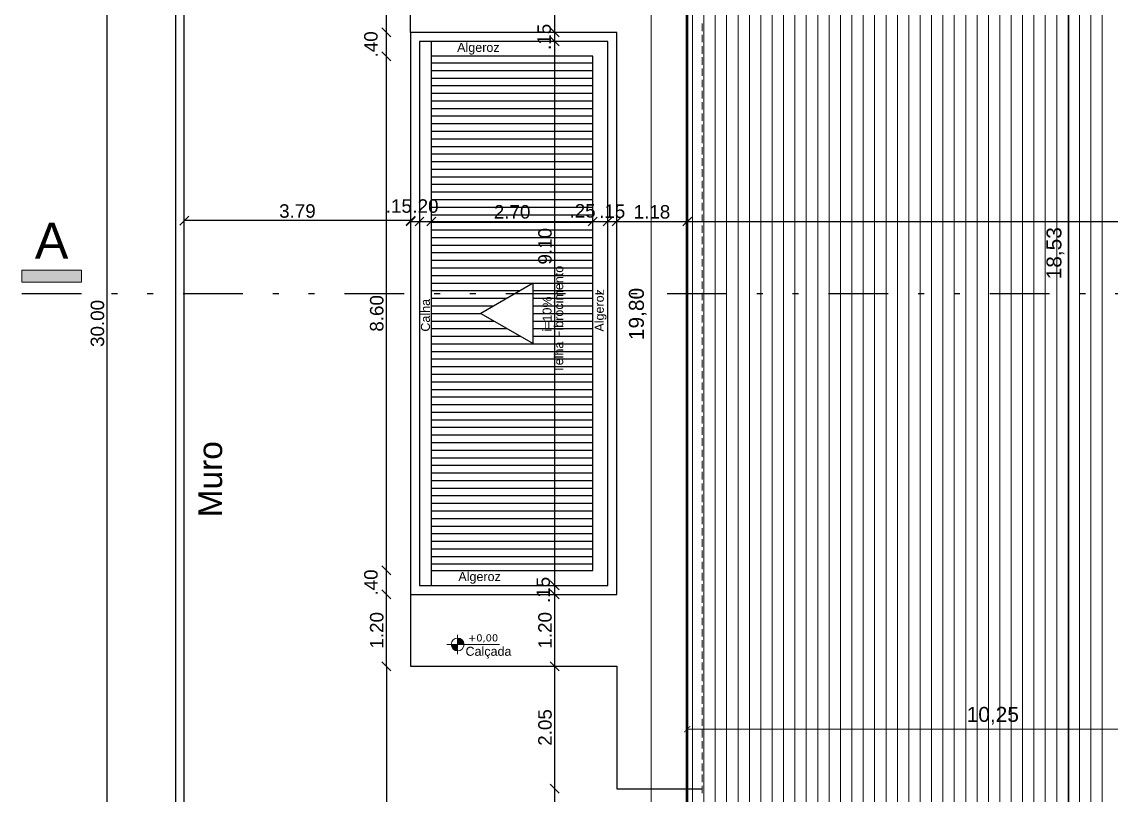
# Model space of a CAD drawing. Extents: x 3377 to 3790, y 1673 to 1846.
# Drawn here: x 3376.81 to 3395.04, y 1687.14 to 1700.07 of the extents above; entities that cross this region are included whole.
import ezdxf

# ---------------------------------------------------------------- set-up
doc = ezdxf.new("R2010")
doc.units = 0
doc.header["$LTSCALE"] = 2
doc.header["$PDMODE"] = 32
doc.linetypes.add('DIVIDE', pattern=[1.25, 0.5, -0.25, 0, -0.25, 0, -0.25])
doc.layers.add('. TEXTO', color=7, linetype='Continuous', lineweight=0)
for name, color, linetype in [('A-PARED', 4, 'Continuous'), ('F-VT-GREIDE', 6, 'Continuous'), ('LCL - COTAS', 30, 'Continuous'), ('LCL-LINHACORTE', 3, 'DIVIDE'), ('PDF5_0', 7, 'Continuous'), ('PDF5_13-CORTE', 7, 'Continuous'), ('PDF5_A-PROJEÇÃO', 7, 'Continuous'), ('PDF5_COTAS', 7, 'Continuous'), ('PDF5_Text', 7, 'Continuous'), ('PDF6_09-CORTE', 7, 'Continuous'), ('PDF6_I-DETALHES', 7, 'Continuous'), ('PDF6_Text', 7, 'Continuous'), ('PROIEZIONI_finissime', 251, 'Continuous')]:
    doc.layers.add(name, color=color, linetype=linetype)
doc.layers.add('PDF5_19-COBERTA', color=7, linetype='Continuous', true_color=0xb8b8b8)
doc.styles.add('75_R80', font='arial.ttf', dxfattribs={"height": 0.15})
doc.styles.add('Annotative', font='arial.ttf')
doc.styles.add('PDF Arial', font='arial.ttf')
doc.styles.add('PDF Verdana', font='verdana.ttf')
doc.styles.add('ROMANS', font='arial.ttf')
doc.dimstyles.new('1-150', dxfattribs={"dimscale": 1.5, "dimtxt": 0.15, "dimasz": 0.1, "dimexe": 0.05, "dimexo": 0.1, "dimgap": 0.03, "dimtad": 1, "dimzin": 5, "dimdsep": 46, "dimtxsty": 'ROMANS', "dimblk": 'OBLIQUE', "dimcen": 0, "dimse1": 1, "dimse2": 1, "dimclrd": 256, "dimclre": 256, "dimclrt": 2, "dimadec": 0, "dimazin": 0, "dimtfac": 1, "dimtofl": 0, "dimtmove": 2, "dimatfit": 3, "dimldrblk": 'OBLIQUE', "dimfxl": 0.04, "dimtolj": 1, "dimtzin": 1, "dimarcsym": 0})

# ---------------------------------------------------------------- blocks, each defined once
blk = doc.blocks.new('A$Cd4cf1590')
at = {"layer": 'PDF6_I-DETALHES', "lineweight": 0}
blk.add_lwpolyline([(0.182, 0.326), (0.182, 0)], dxfattribs=at)
blk.add_lwpolyline([(0.885, 0.161), (0, 0.161)], close=True, dxfattribs=at)
blk.add_circle((0.184, 0.163), 0.108, dxfattribs=at)
at = {"layer": 'PDF6_I-DETALHES', "transparency": 33554559}
for points in [[(0.182, 0.271), (0.203, 0.267), (0.182, 0.267)], [(0.203, 0.267), (0.182, 0.267), (0.224, 0.262)], [(0.182, 0.267), (0.224, 0.262), (0.182, 0.262)], [(0.224, 0.262), (0.182, 0.262), (0.241, 0.254)], [(0.182, 0.262), (0.241, 0.254), (0.182, 0.254)], [(0.241, 0.254), (0.182, 0.254), (0.258, 0.237)], [(0.182, 0.254), (0.258, 0.237), (0.182, 0.237)], [(0.258, 0.237), (0.182, 0.237), (0.271, 0.224)], [(0.182, 0.237), (0.271, 0.224), (0.182, 0.224)], [(0.271, 0.224), (0.182, 0.224), (0.284, 0.203)], [(0.182, 0.224), (0.284, 0.203), (0.182, 0.203)], [(0.284, 0.203), (0.182, 0.203), (0.288, 0.182)], [(0.182, 0.203), (0.288, 0.182), (0.182, 0.182)], [(0.182, 0.161), (0.076, 0.161), (0.182, 0.144)], [(0.076, 0.161), (0.182, 0.144), (0.076, 0.144)], [(0.182, 0.144), (0.076, 0.144), (0.182, 0.127)], [(0.076, 0.144), (0.182, 0.127), (0.08, 0.127)], [(0.182, 0.127), (0.08, 0.127), (0.182, 0.11)], [(0.08, 0.127), (0.182, 0.11), (0.089, 0.11)], [(0.182, 0.11), (0.089, 0.11), (0.182, 0.093)], [(0.089, 0.11), (0.182, 0.093), (0.102, 0.093)], [(0.182, 0.093), (0.102, 0.093), (0.182, 0.08)], [(0.102, 0.093), (0.182, 0.08), (0.114, 0.08)], [(0.182, 0.08), (0.114, 0.08), (0.182, 0.068)], [(0.114, 0.08), (0.182, 0.068), (0.131, 0.068)], [(0.182, 0.068), (0.131, 0.068), (0.182, 0.059)], [(0.131, 0.068), (0.182, 0.059), (0.148, 0.059)], [(0.182, 0.055), (0.165, 0.055), (0.148, 0.059)], [(0.148, 0.059), (0.182, 0.059), (0.182, 0.055)], [(0.182, 0.055), (0.182, 0.055), (0.165, 0.055)], [(0.288, 0.182), (0.182, 0.182), (0.292, 0.161)], [(0.182, 0.182), (0.292, 0.161), (0.182, 0.161)]]:
    blk.add_solid(points, dxfattribs=at)
blk = doc.blocks.new('_Oblique')
at = {"color": 0, "linetype": 'ByBlock', "lineweight": -2}
blk.add_line((-0.5, -0.5), (0.5, 0.5), dxfattribs=at)
blk = doc.blocks.new('*D846')
at = {"layer": 'Defpoints', "color": 0, "transparency": 16777216}
for p in [(3387.943, 1703.144), (3385.724, 1699.895), (3385.724, 1699.895)]:
    blk.add_point(p, dxfattribs=at)
at = {"layer": 'LCL - COTAS', "lineweight": -2, "transparency": 16777216}
blk.add_line((3385.724, 1703.144), (3385.724, 1699.895), dxfattribs=at)
at = {"layer": 'LCL - COTAS', "lineweight": -2, "transparency": 16777216, "xscale": 0.15, "yscale": 0.15, "zscale": 0.15}
for p, rotation in [((3385.724, 1703.144), 90), ((3385.724, 1699.895), 270)]:
    blk.add_blockref('_Oblique', p, dxfattribs=dict(at, rotation=rotation))
at = {"layer": 'LCL - COTAS', "color": 2, "transparency": 16777216, "insert": (3385.564, 1701.519), "char_height": 0.225, "attachment_point": 5, "rotation": 90, "style": 'Annotative'}
blk.add_mtext('\\A1;3.25', dxfattribs=at)
blk = doc.blocks.new('*D847')
at = {"layer": 'Defpoints', "color": 0, "transparency": 16777216}
for p in [(3385.724, 1699.895), (3385.724, 1699.745), (3385.724, 1699.745)]:
    blk.add_point(p, dxfattribs=at)
at = {"layer": 'LCL - COTAS', "lineweight": -2, "transparency": 16777216}
blk.add_line((3385.724, 1699.895), (3385.724, 1699.745), dxfattribs=at)
at = {"layer": 'LCL - COTAS', "lineweight": -2, "transparency": 16777216, "xscale": 0.15, "yscale": 0.15, "zscale": 0.15}
for p, rotation in [((3385.724, 1699.895), 90), ((3385.724, 1699.745), 270)]:
    blk.add_blockref('_Oblique', p, dxfattribs=dict(at, rotation=rotation))
at = {"layer": 'LCL - COTAS', "color": 2, "transparency": 16777216, "insert": (3385.55, 1699.82), "char_height": 0.225, "attachment_point": 5, "rotation": 90, "style": 'Annotative'}
blk.add_mtext('\\A1;.15', dxfattribs=at)
blk = doc.blocks.new('*D848')
at = {"layer": 'Defpoints', "color": 0, "transparency": 16777216}
for p in [(3385.724, 1699.745), (3385.724, 1690.645), (3385.724, 1690.645)]:
    blk.add_point(p, dxfattribs=at)
at = {"layer": 'LCL - COTAS', "lineweight": -2, "transparency": 16777216}
blk.add_line((3385.724, 1699.745), (3385.724, 1690.645), dxfattribs=at)
at = {"layer": 'LCL - COTAS', "lineweight": -2, "transparency": 16777216, "xscale": 0.15, "yscale": 0.15, "zscale": 0.15}
for p, rotation in [((3385.724, 1699.745), 90), ((3385.724, 1690.645), 270)]:
    blk.add_blockref('_Oblique', p, dxfattribs=dict(at, rotation=rotation))
at = {"layer": 'LCL - COTAS', "color": 2, "transparency": 16777216, "insert": (3385.564, 1696.318), "char_height": 0.225, "attachment_point": 5, "rotation": 90, "style": 'Annotative'}
blk.add_mtext('\\A1;9.10', dxfattribs=at)
blk = doc.blocks.new('*D849')
at = {"layer": 'Defpoints', "color": 0, "transparency": 16777216}
for p in [(3385.724, 1690.645), (3385.724, 1690.495), (3385.724, 1690.495)]:
    blk.add_point(p, dxfattribs=at)
at = {"layer": 'LCL - COTAS', "lineweight": -2, "transparency": 16777216}
blk.add_line((3385.724, 1690.645), (3385.724, 1690.495), dxfattribs=at)
at = {"layer": 'LCL - COTAS', "lineweight": -2, "transparency": 16777216, "xscale": 0.15, "yscale": 0.15, "zscale": 0.15}
for p, rotation in [((3385.724, 1690.645), 90), ((3385.724, 1690.495), 270)]:
    blk.add_blockref('_Oblique', p, dxfattribs=dict(at, rotation=rotation))
at = {"layer": 'LCL - COTAS', "color": 2, "transparency": 16777216, "insert": (3385.535, 1690.57), "char_height": 0.225, "attachment_point": 5, "rotation": 90, "style": 'Annotative'}
blk.add_mtext('\\A1;.15', dxfattribs=at)
blk = doc.blocks.new('*D850')
at = {"layer": 'Defpoints', "color": 0, "transparency": 16777216}
for p in [(3385.724, 1690.495), (3385.724, 1689.294), (3385.724, 1689.294)]:
    blk.add_point(p, dxfattribs=at)
at = {"layer": 'LCL - COTAS', "lineweight": -2, "transparency": 16777216}
blk.add_line((3385.724, 1690.495), (3385.724, 1689.294), dxfattribs=at)
at = {"layer": 'LCL - COTAS', "lineweight": -2, "transparency": 16777216, "xscale": 0.15, "yscale": 0.15, "zscale": 0.15}
for p, rotation in [((3385.724, 1690.495), 90), ((3385.724, 1689.294), 270)]:
    blk.add_blockref('_Oblique', p, dxfattribs=dict(at, rotation=rotation))
at = {"layer": 'LCL - COTAS', "color": 2, "transparency": 16777216, "insert": (3385.564, 1689.894), "char_height": 0.225, "attachment_point": 5, "rotation": 90, "style": 'Annotative'}
blk.add_mtext('\\A1;1.20', dxfattribs=at)
blk = doc.blocks.new('*D851')
at = {"layer": 'Defpoints', "color": 0, "transparency": 16777216}
for p in [(3385.724, 1689.294), (3385.724, 1687.244), (3386.763, 1687.244)]:
    blk.add_point(p, dxfattribs=at)
at = {"layer": 'LCL - COTAS', "lineweight": -2, "transparency": 16777216}
blk.add_line((3385.724, 1689.294), (3385.724, 1687.244), dxfattribs=at)
at = {"layer": 'LCL - COTAS', "lineweight": -2, "transparency": 16777216, "xscale": 0.15, "yscale": 0.15, "zscale": 0.15}
for p, rotation in [((3385.724, 1689.294), 90), ((3385.724, 1687.244), 270)]:
    blk.add_blockref('_Oblique', p, dxfattribs=dict(at, rotation=rotation))
at = {"layer": 'LCL - COTAS', "color": 2, "transparency": 16777216, "insert": (3385.564, 1688.269), "char_height": 0.225, "attachment_point": 5, "rotation": 90, "style": 'Annotative'}
blk.add_mtext('\\A1;2.05', dxfattribs=at)
blk = doc.blocks.new('*D852')
at = {"layer": 'Defpoints', "color": 0, "transparency": 16777216}
for p in [(3382.908, 1690.494), (3383.313, 1690.494), (3383.313, 1689.294)]:
    blk.add_point(p, dxfattribs=at)
at = {"layer": 'LCL - COTAS', "lineweight": -2, "transparency": 16777216}
blk.add_line((3382.908, 1689.294), (3382.908, 1690.494), dxfattribs=at)
at = {"layer": 'LCL - COTAS', "lineweight": -2, "transparency": 16777216, "xscale": 0.15, "yscale": 0.15, "zscale": 0.15}
for p, rotation in [((3382.908, 1690.494), 90), ((3382.908, 1689.294), 270)]:
    blk.add_blockref('_Oblique', p, dxfattribs=dict(at, rotation=rotation))
at = {"layer": 'LCL - COTAS', "color": 2, "transparency": 16777216, "insert": (3382.748, 1689.894), "char_height": 0.225, "attachment_point": 5, "rotation": 90, "style": 'Annotative'}
blk.add_mtext('\\A1;1.20', dxfattribs=at)
blk = doc.blocks.new('*D853')
at = {"layer": 'Defpoints', "color": 0, "transparency": 16777216}
for p in [(3382.908, 1690.895), (3383.663, 1690.895), (3383.313, 1690.494)]:
    blk.add_point(p, dxfattribs=at)
at = {"layer": 'LCL - COTAS', "lineweight": -2, "transparency": 16777216}
blk.add_line((3382.908, 1690.494), (3382.908, 1690.895), dxfattribs=at)
at = {"layer": 'LCL - COTAS', "lineweight": -2, "transparency": 16777216, "xscale": 0.15, "yscale": 0.15, "zscale": 0.15}
for p, rotation in [((3382.908, 1690.895), 90), ((3382.908, 1690.494), 270)]:
    blk.add_blockref('_Oblique', p, dxfattribs=dict(at, rotation=rotation))
at = {"layer": 'LCL - COTAS', "color": 2, "transparency": 16777216, "insert": (3382.651, 1690.694), "char_height": 0.225, "attachment_point": 5, "rotation": 90, "style": 'Annotative'}
blk.add_mtext('\\A1;.40', dxfattribs=at)
blk = doc.blocks.new('*D854')
at = {"layer": 'Defpoints', "color": 0, "transparency": 16777216}
for p in [(3382.908, 1699.495), (3383.663, 1699.495), (3383.663, 1690.895)]:
    blk.add_point(p, dxfattribs=at)
at = {"layer": 'LCL - COTAS', "lineweight": -2, "transparency": 16777216}
blk.add_line((3382.908, 1690.895), (3382.908, 1699.495), dxfattribs=at)
at = {"layer": 'LCL - COTAS', "lineweight": -2, "transparency": 16777216, "xscale": 0.15, "yscale": 0.15, "zscale": 0.15}
for p, rotation in [((3382.908, 1699.495), 90), ((3382.908, 1690.895), 270)]:
    blk.add_blockref('_Oblique', p, dxfattribs=dict(at, rotation=rotation))
at = {"layer": 'LCL - COTAS', "color": 2, "transparency": 16777216, "insert": (3382.748, 1695.195), "char_height": 0.225, "attachment_point": 5, "rotation": 90, "style": 'Annotative'}
blk.add_mtext('\\A1;8.60', dxfattribs=at)
blk = doc.blocks.new('*D855')
at = {"layer": 'Defpoints', "color": 0, "transparency": 16777216}
for p in [(3382.908, 1699.895), (3383.671, 1699.895), (3383.663, 1699.495)]:
    blk.add_point(p, dxfattribs=at)
at = {"layer": 'LCL - COTAS', "lineweight": -2, "transparency": 16777216}
blk.add_line((3382.908, 1699.495), (3382.908, 1699.895), dxfattribs=at)
at = {"layer": 'LCL - COTAS', "lineweight": -2, "transparency": 16777216, "xscale": 0.15, "yscale": 0.15, "zscale": 0.15}
for p, rotation in [((3382.908, 1699.895), 90), ((3382.908, 1699.495), 270)]:
    blk.add_blockref('_Oblique', p, dxfattribs=dict(at, rotation=rotation))
at = {"layer": 'LCL - COTAS', "color": 2, "transparency": 16777216, "insert": (3382.651, 1699.695), "char_height": 0.225, "attachment_point": 5, "rotation": 90, "style": 'Annotative'}
blk.add_mtext('\\A1;.40', dxfattribs=at)
blk = doc.blocks.new('*D856')
at = {"layer": 'Defpoints', "color": 0, "transparency": 16777216}
for p in [(3382.908, 1701.094), (3383.313, 1701.094), (3383.671, 1699.895)]:
    blk.add_point(p, dxfattribs=at)
at = {"layer": 'LCL - COTAS', "lineweight": -2, "transparency": 16777216}
blk.add_line((3382.908, 1699.895), (3382.908, 1701.094), dxfattribs=at)
at = {"layer": 'LCL - COTAS', "lineweight": -2, "transparency": 16777216, "xscale": 0.15, "yscale": 0.15, "zscale": 0.15}
for p, rotation in [((3382.908, 1701.094), 90), ((3382.908, 1699.895), 270)]:
    blk.add_blockref('_Oblique', p, dxfattribs=dict(at, rotation=rotation))
at = {"layer": 'LCL - COTAS', "color": 2, "transparency": 16777216, "insert": (3382.748, 1700.494), "char_height": 0.225, "attachment_point": 5, "rotation": 90, "style": 'Annotative'}
blk.add_mtext('\\A1;1.20', dxfattribs=at)
blk = doc.blocks.new('*D858')
at = {"layer": 'Defpoints', "color": 0, "transparency": 16777216}
for p in [(3383.463, 1696.732), (3383.313, 1695.195), (3383.463, 1695.195)]:
    blk.add_point(p, dxfattribs=at)
at = {"layer": 'LCL - COTAS', "lineweight": -2, "transparency": 16777216}
blk.add_line((3383.313, 1696.732), (3383.463, 1696.732), dxfattribs=at)
at = {"layer": 'LCL - COTAS', "lineweight": -2, "transparency": 16777216, "xscale": 0.15, "yscale": 0.15, "zscale": 0.15, "rotation": 180}
blk.add_blockref('_Oblique', (3383.313, 1696.732), dxfattribs=at)
at = {"layer": 'LCL - COTAS', "lineweight": -2, "transparency": 16777216, "xscale": 0.15, "yscale": 0.15, "zscale": 0.15}
blk.add_blockref('_Oblique', (3383.463, 1696.732), dxfattribs=at)
at = {"layer": 'LCL - COTAS', "color": 2, "transparency": 16777216, "insert": (3383.117, 1696.989), "char_height": 0.225, "attachment_point": 5, "style": 'Annotative'}
blk.add_mtext('\\A1;.15', dxfattribs=at)
blk = doc.blocks.new('*D859')
at = {"layer": 'Defpoints', "color": 0, "transparency": 16777216}
for p in [(3383.663, 1696.732), (3383.663, 1696.732), (3383.463, 1695.195)]:
    blk.add_point(p, dxfattribs=at)
at = {"layer": 'LCL - COTAS', "lineweight": -2, "transparency": 16777216}
blk.add_line((3383.463, 1696.732), (3383.663, 1696.732), dxfattribs=at)
at = {"layer": 'LCL - COTAS', "lineweight": -2, "transparency": 16777216, "xscale": 0.15, "yscale": 0.15, "zscale": 0.15, "rotation": 180}
blk.add_blockref('_Oblique', (3383.463, 1696.732), dxfattribs=at)
at = {"layer": 'LCL - COTAS', "lineweight": -2, "transparency": 16777216, "xscale": 0.15, "yscale": 0.15, "zscale": 0.15}
blk.add_blockref('_Oblique', (3383.663, 1696.732), dxfattribs=at)
at = {"layer": 'LCL - COTAS', "color": 2, "transparency": 16777216, "insert": (3383.563, 1696.989), "char_height": 0.225, "attachment_point": 5, "style": 'Annotative'}
blk.add_mtext('\\A1;.20', dxfattribs=at)
blk = doc.blocks.new('*D860')
at = {"layer": 'Defpoints', "color": 0, "transparency": 16777216}
for p in [(3383.663, 1696.732), (3386.363, 1696.732), (3386.363, 1696.732)]:
    blk.add_point(p, dxfattribs=at)
at = {"layer": 'LCL - COTAS', "lineweight": -2, "transparency": 16777216}
blk.add_line((3383.663, 1696.732), (3386.363, 1696.732), dxfattribs=at)
at = {"layer": 'LCL - COTAS', "lineweight": -2, "transparency": 16777216, "xscale": 0.15, "yscale": 0.15, "zscale": 0.15, "rotation": 180}
blk.add_blockref('_Oblique', (3383.663, 1696.732), dxfattribs=at)
at = {"layer": 'LCL - COTAS', "lineweight": -2, "transparency": 16777216, "xscale": 0.15, "yscale": 0.15, "zscale": 0.15}
blk.add_blockref('_Oblique', (3386.363, 1696.732), dxfattribs=at)
at = {"layer": 'LCL - COTAS', "color": 2, "transparency": 16777216, "insert": (3385.013, 1696.892), "char_height": 0.225, "attachment_point": 5, "style": 'Annotative'}
blk.add_mtext('\\A1;2.70', dxfattribs=at)
blk = doc.blocks.new('*D861')
at = {"layer": 'Defpoints', "color": 0, "transparency": 16777216}
for p in [(3386.363, 1696.732), (3386.613, 1696.732), (3386.613, 1696.732)]:
    blk.add_point(p, dxfattribs=at)
at = {"layer": 'LCL - COTAS', "lineweight": -2, "transparency": 16777216}
blk.add_line((3386.363, 1696.732), (3386.613, 1696.732), dxfattribs=at)
at = {"layer": 'LCL - COTAS', "lineweight": -2, "transparency": 16777216, "xscale": 0.15, "yscale": 0.15, "zscale": 0.15, "rotation": 180}
blk.add_blockref('_Oblique', (3386.363, 1696.732), dxfattribs=at)
at = {"layer": 'LCL - COTAS', "lineweight": -2, "transparency": 16777216, "xscale": 0.15, "yscale": 0.15, "zscale": 0.15}
blk.add_blockref('_Oblique', (3386.613, 1696.732), dxfattribs=at)
at = {"layer": 'LCL - COTAS', "color": 2, "transparency": 16777216, "insert": (3386.192, 1696.909), "char_height": 0.225, "attachment_point": 5, "style": 'Annotative'}
blk.add_mtext('\\A1;.25', dxfattribs=at)
blk = doc.blocks.new('*D862')
at = {"layer": 'Defpoints', "color": 0, "transparency": 16777216}
for p in [(3386.613, 1696.732), (3386.763, 1696.732), (3386.763, 1696.732)]:
    blk.add_point(p, dxfattribs=at)
at = {"layer": 'LCL - COTAS', "lineweight": -2, "transparency": 16777216}
blk.add_line((3386.613, 1696.732), (3386.763, 1696.732), dxfattribs=at)
at = {"layer": 'LCL - COTAS', "lineweight": -2, "transparency": 16777216, "xscale": 0.15, "yscale": 0.15, "zscale": 0.15, "rotation": 180}
blk.add_blockref('_Oblique', (3386.613, 1696.732), dxfattribs=at)
at = {"layer": 'LCL - COTAS', "lineweight": -2, "transparency": 16777216, "xscale": 0.15, "yscale": 0.15, "zscale": 0.15}
blk.add_blockref('_Oblique', (3386.763, 1696.732), dxfattribs=at)
at = {"layer": 'LCL - COTAS', "color": 2, "transparency": 16777216, "insert": (3386.688, 1696.903), "char_height": 0.225, "attachment_point": 5, "style": 'Annotative'}
blk.add_mtext('\\A1;.15', dxfattribs=at)
blk = doc.blocks.new('*D863')
at = {"layer": 'Defpoints', "color": 0, "transparency": 16777216}
for p in [(3386.763, 1696.732), (3387.943, 1696.732), (3387.943, 1696.732)]:
    blk.add_point(p, dxfattribs=at)
at = {"layer": 'LCL - COTAS', "lineweight": -2, "transparency": 16777216}
blk.add_line((3386.763, 1696.732), (3387.943, 1696.732), dxfattribs=at)
at = {"layer": 'LCL - COTAS', "lineweight": -2, "transparency": 16777216, "xscale": 0.15, "yscale": 0.15, "zscale": 0.15, "rotation": 180}
blk.add_blockref('_Oblique', (3386.763, 1696.732), dxfattribs=at)
at = {"layer": 'LCL - COTAS', "lineweight": -2, "transparency": 16777216, "xscale": 0.15, "yscale": 0.15, "zscale": 0.15}
blk.add_blockref('_Oblique', (3387.943, 1696.732), dxfattribs=at)
at = {"layer": 'LCL - COTAS', "color": 2, "transparency": 16777216, "insert": (3387.353, 1696.892), "char_height": 0.225, "attachment_point": 5, "style": 'Annotative'}
blk.add_mtext('\\A1;1.18', dxfattribs=at)
blk = doc.blocks.new('*D864')
at = {"layer": 'Defpoints', "color": 0, "transparency": 16777216}
for p in [(3387.943, 1696.732), (3415.691, 1696.732), (3415.691, 1696.732)]:
    blk.add_point(p, dxfattribs=at)
at = {"layer": 'LCL - COTAS', "lineweight": -2, "transparency": 16777216}
blk.add_line((3387.943, 1696.732), (3415.691, 1696.732), dxfattribs=at)
at = {"layer": 'LCL - COTAS', "lineweight": -2, "transparency": 16777216, "xscale": 0.15, "yscale": 0.15, "zscale": 0.15, "rotation": 180}
blk.add_blockref('_Oblique', (3387.943, 1696.732), dxfattribs=at)
at = {"layer": 'LCL - COTAS', "lineweight": -2, "transparency": 16777216, "xscale": 0.15, "yscale": 0.15, "zscale": 0.15}
blk.add_blockref('_Oblique', (3415.691, 1696.732), dxfattribs=at)
at = {"layer": 'LCL - COTAS', "color": 2, "transparency": 16777216, "insert": (3401.817, 1696.892), "char_height": 0.225, "attachment_point": 5, "style": 'Annotative'}
blk.add_mtext('\\A1;27.75', dxfattribs=at)
blk = doc.blocks.new('*D909')
at = {"layer": 'Defpoints', "color": 0, "transparency": 16777216}
for p in [(3386.763, 1687.244), (3385.724, 1684.925), (3387.943, 1684.925)]:
    blk.add_point(p, dxfattribs=at)
at = {"layer": 'LCL - COTAS', "lineweight": -2, "transparency": 16777216}
blk.add_line((3385.724, 1687.244), (3385.724, 1684.925), dxfattribs=at)
at = {"layer": 'LCL - COTAS', "lineweight": -2, "transparency": 16777216, "xscale": 0.15, "yscale": 0.15, "zscale": 0.15}
for p, rotation in [((3385.724, 1687.244), 90), ((3385.724, 1684.925), 270)]:
    blk.add_blockref('_Oblique', p, dxfattribs=dict(at, rotation=rotation))
at = {"layer": 'LCL - COTAS', "color": 2, "transparency": 16777216, "insert": (3385.564, 1686.084), "char_height": 0.225, "attachment_point": 5, "rotation": 90, "style": 'Annotative'}
blk.add_mtext('\\A1;2.32', dxfattribs=at)
blk = doc.blocks.new('*D911')
at = {"layer": 'Defpoints', "color": 0, "transparency": 16777216}
for p in [(3383.313, 1689.294), (3382.908, 1680.347), (3387.943, 1680.347)]:
    blk.add_point(p, dxfattribs=at)
at = {"layer": 'LCL - COTAS', "lineweight": -2, "transparency": 16777216}
blk.add_line((3382.908, 1689.294), (3382.908, 1680.347), dxfattribs=at)
at = {"layer": 'LCL - COTAS', "lineweight": -2, "transparency": 16777216, "xscale": 0.15, "yscale": 0.15, "zscale": 0.15}
for p, rotation in [((3382.908, 1689.294), 90), ((3382.908, 1680.347), 270)]:
    blk.add_blockref('_Oblique', p, dxfattribs=dict(at, rotation=rotation))
at = {"layer": 'LCL - COTAS', "color": 2, "transparency": 16777216, "insert": (3382.748, 1684.821), "char_height": 0.225, "attachment_point": 5, "rotation": 90, "style": 'Annotative'}
blk.add_mtext('\\A1;8.95', dxfattribs=at)
blk = doc.blocks.new('*D912')
at = {"layer": 'Defpoints', "color": 0, "transparency": 16777216}
for p in [(3379.527, 1697.601), (3379.527, 1696.746), (3383.313, 1695.195)]:
    blk.add_point(p, dxfattribs=at)
at = {"layer": 'LCL - COTAS', "lineweight": -2, "transparency": 16777216}
blk.add_line((3383.313, 1696.746), (3379.527, 1696.746), dxfattribs=at)
at = {"layer": 'LCL - COTAS', "lineweight": -2, "transparency": 16777216, "xscale": 0.15, "yscale": 0.15, "zscale": 0.15, "rotation": 180}
blk.add_blockref('_Oblique', (3379.527, 1696.746), dxfattribs=at)
at = {"layer": 'LCL - COTAS', "lineweight": -2, "transparency": 16777216, "xscale": 0.15, "yscale": 0.15, "zscale": 0.15}
blk.add_blockref('_Oblique', (3383.313, 1696.746), dxfattribs=at)
at = {"layer": 'LCL - COTAS', "color": 2, "transparency": 16777216, "insert": (3381.42, 1696.906), "char_height": 0.225, "attachment_point": 5, "style": 'Annotative'}
blk.add_mtext('\\A1;3.79', dxfattribs=at)
blk = doc.blocks.new('*D972')
at = {"layer": 'Defpoints', "color": 0, "transparency": 16777216}
for p in [(3378.234, 1710.196), (3379.377, 1710.196), (3379.377, 1680.197)]:
    blk.add_point(p, dxfattribs=at)
at = {"layer": 'LCL - COTAS', "lineweight": -2, "transparency": 16777216}
blk.add_line((3378.234, 1680.197), (3378.234, 1710.196), dxfattribs=at)
at = {"layer": 'LCL - COTAS', "lineweight": -2, "transparency": 16777216, "xscale": 0.15, "yscale": 0.15, "zscale": 0.15}
for p, rotation in [((3378.234, 1710.196), 90), ((3378.234, 1680.197), 270)]:
    blk.add_blockref('_Oblique', p, dxfattribs=dict(at, rotation=rotation))
at = {"layer": 'LCL - COTAS', "color": 2, "transparency": 16777216, "insert": (3378.074, 1695.027), "char_height": 0.225, "attachment_point": 5, "rotation": 90, "style": 'Annotative'}
blk.add_mtext('\\A1;30.00', dxfattribs=at)

msp = doc.modelspace()

# ---------------------------------------------------------------- hatches: boundary and pattern name
at = {"layer": 'A-PARED'}
h = msp.add_hatch(dxfattribs=at)
h.set_pattern_fill('LINE', color=8, scale=0.04, angle=180, double=1)
h.set_pattern_definition([(180, (3386.36299, 1695.19465), (-4e-17, -0.127), [])])
h.paths.add_polyline_path([(3386.363, 1699.495), (3383.663, 1699.495), (3383.663, 1690.895), (3386.363, 1690.895)])
h.paths.add_polyline_path([(3385.363, 1695.699), (3385.363, 1694.69), (3384.49, 1695.195)], flags=16)

# ---------------------------------------------------------------- linework, layer by layer
at = {"color": 1}
msp.add_line((3383.663, 1690.895), (3383.663, 1699.495), dxfattribs=at)
for points in [[(3383.313, 1699.894), (3383.313, 1701.094), (3386.763, 1701.094), (3386.763, 1703.144), (3388.193, 1703.144)], [(3383.313, 1690.494), (3383.313, 1689.294), (3386.763, 1689.294), (3386.763, 1687.244), (3388.193, 1687.244)]]:
    msp.add_lwpolyline(points)
msp.add_lwpolyline([(3384.49, 1695.195), (3385.363, 1694.69), (3385.363, 1695.699)], close=True, dxfattribs=at)
at = {"layer": 'A-PARED'}
for points in [[(3386.763, 1690.495), (3386.763, 1699.895), (3383.313, 1699.895), (3383.313, 1690.495)], [(3386.613, 1690.645), (3386.613, 1699.745), (3383.463, 1699.745), (3383.463, 1690.645)]]:
    msp.add_lwpolyline(points, close=True, dxfattribs=at)
at = {"layer": 'A-PARED', "color": 2}
msp.add_lwpolyline([(3383.663, 1690.645), (3383.663, 1690.895), (3386.363, 1690.895), (3386.363, 1699.495), (3383.663, 1699.495), (3383.663, 1699.745)], dxfattribs=at)
at = {"layer": 'F-VT-GREIDE'}
msp.add_lwpolyline([(3403.042, 1680.197), (3419.372, 1680.197), (3419.372, 1710.196), (3379.377, 1710.196), (3379.377, 1680.197), (3399.042, 1680.197), (3399.042, 1680.347), (3379.527, 1680.347), (3379.527, 1710.046), (3419.222, 1710.046), (3419.222, 1680.347), (3403.042, 1680.347)], close=True, dxfattribs=at)
at = {"layer": 'LCL-LINHACORTE'}
msp.add_line((3376.807, 1695.53), (3420.957, 1695.53), dxfattribs=at)
at = {"layer": 'PDF5_0', "transparency": 33554559}
for points in [[(3387.985, 1688.294), (3387.896, 1688.184), (3387.888, 1688.192)], [(3387.998, 1688.285), (3387.985, 1688.294), (3387.896, 1688.184)]]:
    msp.add_solid(points, dxfattribs=at)
at = {"layer": 'PDF5_13-CORTE', "lineweight": 50}
msp.add_lwpolyline([(3387.943, 1705.346), (3415.691, 1705.346), (3415.691, 1685.047), (3387.943, 1685.047)], close=True, dxfattribs=at)
at = {"layer": 'PDF5_19-COBERTA', "lineweight": 20}
for points in [[(3388.032, 1705.346), (3388.032, 1685.047)], [(3388.222, 1705.346), (3388.222, 1685.047)], [(3388.413, 1705.346), (3388.413, 1685.047)], [(3388.603, 1705.346), (3388.603, 1685.047)], [(3388.794, 1705.346), (3388.794, 1685.047)], [(3388.984, 1705.346), (3388.984, 1685.047)], [(3389.175, 1705.346), (3389.175, 1685.047)], [(3389.365, 1705.346), (3389.365, 1685.047)], [(3389.556, 1705.346), (3389.556, 1685.047)], [(3389.746, 1705.346), (3389.746, 1685.047)], [(3389.936, 1705.346), (3389.936, 1685.047)], [(3390.127, 1705.346), (3390.127, 1685.047)], [(3390.317, 1705.346), (3390.317, 1685.047)], [(3390.508, 1705.346), (3390.508, 1685.047)], [(3390.698, 1705.346), (3390.698, 1685.047)], [(3390.889, 1705.346), (3390.889, 1685.047)], [(3391.079, 1705.346), (3391.079, 1685.047)], [(3391.27, 1705.346), (3391.27, 1685.047)], [(3391.46, 1705.346), (3391.46, 1685.047)], [(3391.651, 1705.346), (3391.651, 1685.047)], [(3391.841, 1705.346), (3391.841, 1685.047)], [(3392.031, 1705.346), (3392.031, 1685.047)], [(3392.222, 1705.346), (3392.222, 1685.047)], [(3392.412, 1705.346), (3392.412, 1685.047)], [(3392.603, 1705.346), (3392.603, 1685.047)], [(3392.793, 1705.346), (3392.793, 1685.047)], [(3392.984, 1705.346), (3392.984, 1685.047)], [(3393.174, 1705.346), (3393.174, 1685.047)], [(3393.365, 1705.346), (3393.365, 1685.047)], [(3393.555, 1705.346), (3393.555, 1685.047)], [(3393.746, 1705.346), (3393.746, 1685.047)], [(3393.936, 1705.346), (3393.936, 1685.047)], [(3394.127, 1705.346), (3394.127, 1685.047)], [(3394.317, 1705.346), (3394.317, 1685.047)], [(3394.507, 1705.346), (3394.507, 1685.047)], [(3394.698, 1705.346), (3394.698, 1685.047)], [(3394.888, 1705.346), (3394.888, 1685.047)]]:
    msp.add_lwpolyline(points, dxfattribs=at)
at = {"layer": 'PDF5_A-PROJEÇÃO', "lineweight": 18}
for points in [[(3388.193, 1699.916), (3388.193, 1700.043)], [(3388.193, 1699.73), (3388.193, 1699.852)], [(3388.193, 1699.539), (3388.193, 1699.666)], [(3388.193, 1699.353), (3388.193, 1699.48)], [(3388.193, 1699.167), (3388.193, 1699.289)], [(3388.193, 1698.98), (3388.193, 1699.103)], [(3388.193, 1698.79), (3388.193, 1698.917)], [(3388.193, 1698.604), (3388.193, 1698.726)], [(3388.193, 1698.417), (3388.193, 1698.54)], [(3388.193, 1698.227), (3388.193, 1698.354)], [(3388.193, 1698.041), (3388.193, 1698.168)], [(3388.193, 1697.855), (3388.193, 1697.977)], [(3388.193, 1697.664), (3388.193, 1697.791)], [(3388.193, 1697.478), (3388.193, 1697.605)], [(3388.193, 1697.292), (3388.193, 1697.414)], [(3388.193, 1697.105), (3388.193, 1697.228)], [(3388.193, 1696.915), (3388.193, 1697.042)], [(3388.193, 1696.729), (3388.193, 1696.851)], [(3388.193, 1696.543), (3388.193, 1696.665)], [(3388.193, 1696.352), (3388.193, 1696.479)], [(3388.193, 1696.166), (3388.193, 1696.293)], [(3388.193, 1695.98), (3388.193, 1696.102)], [(3388.193, 1695.789), (3388.193, 1695.916)], [(3388.193, 1695.603), (3388.193, 1695.73)], [(3388.193, 1695.417), (3388.193, 1695.539)], [(3388.193, 1695.23), (3388.193, 1695.353)], [(3388.193, 1695.04), (3388.193, 1695.167)], [(3388.193, 1694.854), (3388.193, 1694.977)], [(3388.193, 1694.668), (3388.193, 1694.79)], [(3388.193, 1694.477), (3388.193, 1694.604)], [(3388.193, 1694.291), (3388.193, 1694.418)], [(3388.193, 1694.105), (3388.193, 1694.227)], [(3388.193, 1693.914), (3388.193, 1694.041)], [(3388.193, 1693.728), (3388.193, 1693.855)], [(3388.193, 1693.542), (3388.193, 1693.664)], [(3388.193, 1693.356), (3388.193, 1693.478)], [(3388.193, 1693.165), (3388.193, 1693.292)], [(3388.193, 1692.979), (3388.193, 1693.106)], [(3388.193, 1692.793), (3388.193, 1692.915)], [(3388.193, 1692.602), (3388.193, 1692.729)], [(3388.193, 1692.416), (3388.193, 1692.543)], [(3388.193, 1692.23), (3388.193, 1692.352)], [(3388.193, 1692.039), (3388.193, 1692.166)], [(3388.193, 1691.853), (3388.193, 1691.98)], [(3388.193, 1691.667), (3388.193, 1691.79)], [(3388.193, 1691.481), (3388.193, 1691.603)], [(3388.193, 1691.29), (3388.193, 1691.417)], [(3388.193, 1691.104), (3388.193, 1691.231)], [(3388.193, 1690.918), (3388.193, 1691.04)], [(3388.193, 1690.727), (3388.193, 1690.854)], [(3388.193, 1690.541), (3388.193, 1690.668)], [(3388.193, 1690.355), (3388.193, 1690.477)], [(3388.193, 1690.169), (3388.193, 1690.291)], [(3388.193, 1689.978), (3388.193, 1690.105)], [(3388.193, 1689.792), (3388.193, 1689.915)], [(3388.193, 1689.606), (3388.193, 1689.728)], [(3388.193, 1689.415), (3388.193, 1689.542)], [(3388.193, 1689.229), (3388.193, 1689.356)], [(3388.193, 1689.043), (3388.193, 1689.165)], [(3388.193, 1688.852), (3388.193, 1688.979)], [(3388.193, 1688.666), (3388.193, 1688.793)], [(3388.193, 1688.48), (3388.193, 1688.603)], [(3388.193, 1688.294), (3388.193, 1688.416)], [(3388.193, 1688.103), (3388.193, 1688.23)], [(3388.193, 1687.917), (3388.193, 1688.04)], [(3388.193, 1687.731), (3388.193, 1687.853)], [(3388.193, 1687.54), (3388.193, 1687.667)], [(3388.193, 1687.354), (3388.193, 1687.481)], [(3388.193, 1687.168), (3388.193, 1687.29)]]:
    msp.add_lwpolyline(points, dxfattribs=at)
at = {"layer": 'PDF5_COTAS', "lineweight": 13}
for points in [[(3394.33, 1683.198), (3394.33, 1685.297), (3394.33, 1686.948), (3394.33, 1705.473)], [(3387.338, 1685.297), (3387.338, 1705.096)], [(3415.691, 1688.239), (3403.891, 1688.239), (3398.194, 1688.239), (3387.943, 1688.239)]]:
    msp.add_lwpolyline(points, dxfattribs=at)
at = {"layer": 'PDF6_09-CORTE', "lineweight": 0}
msp.add_lwpolyline([(3377.806, 1695.715), (3377.806, 1695.918), (3376.807, 1695.918), (3376.807, 1695.715)], close=True, dxfattribs=at)
at = {"layer": 'PDF6_09-CORTE', "transparency": 33554559}
for points in [[(3377.806, 1695.918), (3376.807, 1695.918), (3377.806, 1695.715)], [(3376.807, 1695.918), (3377.806, 1695.715), (3376.807, 1695.715)]]:
    msp.add_solid(points, dxfattribs=at)

# ---------------------------------------------------------------- block references
msp.add_blockref('A$Cd4cf1590', (3383.918, 1689.494))

# ---------------------------------------------------------------- texts
at = {"layer": '. TEXTO', "style": '75_R80'}
for s, p in [('Telha Fibrocimento', (3385.868, 1694.198)), ('Algeroz', (3386.547, 1694.89)), ('Calha', (3383.637, 1694.89)), ('i=10%%%', (3385.673, 1694.89))]:
    msp.add_text(s, height=0.15, rotation=90, dxfattribs=at).set_placement(p)
at = {"layer": 'PDF5_Text', "attachment_point": 7, "rotation": 90, "style": 'PDF Arial'}
for s, insert, char_height in [('18,53', (3394.252, 1695.764), 0.25), ('19,80', (3387.264, 1694.748), 0.25), ('Muro', (3380.165, 1691.785), 0.4)]:
    msp.add_mtext(s, dxfattribs=dict(at, insert=insert, char_height=char_height))
at = {"layer": 'PDF5_Text', "insert": (3392.62, 1688.316), "char_height": 0.25, "attachment_point": 7, "style": 'PDF Arial'}
msp.add_mtext('10,25', dxfattribs=at)
at = {"layer": 'PDF6_Text', "attachment_point": 7}
for s, insert, char_height, style in [('A', (3377.027, 1696.113), 0.6, 'PDF Arial'), ('+0,00', (3384.275, 1689.689), 0.12, 'PDF Verdana')]:
    msp.add_mtext(s, dxfattribs=dict(at, insert=insert, char_height=char_height, style=style))
at = {"layer": 'PROIEZIONI_finissime', "color": 0, "style": '75_R80'}
for s, p in [('Algeroz', (3384.093, 1699.569)), ('Algeroz', (3384.113, 1690.718)), ('Calçada', (3384.233, 1689.468))]:
    msp.add_text(s, height=0.15, dxfattribs=at).set_placement(p)

# ---------------------------------------------------------------- dimensions: what is measured, and where the dimension line sits
at = {"layer": 'LCL - COTAS'}
for base, p1, p2, picture, middle in [((3378.234, 1710.196), (3379.377, 1680.197), (3379.377, 1710.196), '*D972', (3378.074, 1695.027)), ((3385.724, 1699.745), (3385.724, 1699.895), (3385.724, 1699.745), '*D847', (3385.55, 1699.82)), ((3385.724, 1690.645), (3385.724, 1699.745), (3385.724, 1690.645), '*D848', (3385.564, 1696.318)), ((3385.724, 1690.495), (3385.724, 1690.645), (3385.724, 1690.495), '*D849', (3385.535, 1690.57))]:
    dim = msp.add_linear_dim(base=base, p1=p1, p2=p2, angle=90, dimstyle='1-150', override={"dimtxsty": 'Annotative'}, dxfattribs=at)
    dim.commit()
    dim.dimension.update_dxf_attribs({"geometry": picture, "text_midpoint": middle, "dimtype": 160})
for base, p1, p2, picture, middle in [((3385.724, 1699.895), (3387.943, 1703.144), (3385.724, 1699.895), '*D846', (3385.564, 1701.519)), ((3382.908, 1701.094), (3383.671, 1699.895), (3383.313, 1701.094), '*D856', (3382.748, 1700.494)), ((3382.908, 1699.895), (3383.663, 1699.495), (3383.671, 1699.895), '*D855', (3382.651, 1699.695)), ((3382.908, 1699.495), (3383.663, 1690.895), (3383.663, 1699.495), '*D854', (3382.748, 1695.195)), ((3382.908, 1690.895), (3383.313, 1690.494), (3383.663, 1690.895), '*D853', (3382.651, 1690.694)), ((3382.908, 1690.494), (3383.313, 1689.294), (3383.313, 1690.494), '*D852', (3382.748, 1689.894)), ((3385.724, 1689.294), (3385.724, 1690.495), (3385.724, 1689.294), '*D850', (3385.564, 1689.894)), ((3382.908, 1680.347), (3383.313, 1689.294), (3387.943, 1680.347), '*D911', (3382.748, 1684.821)), ((3385.724, 1687.244), (3385.724, 1689.294), (3386.763, 1687.244), '*D851', (3385.564, 1688.269)), ((3385.724, 1684.925), (3386.763, 1687.244), (3387.943, 1684.925), '*D909', (3385.564, 1686.084))]:
    dim = msp.add_linear_dim(base=base, p1=p1, p2=p2, angle=90, dimstyle='1-150', override={"dimtxsty": 'Annotative'}, dxfattribs=at)
    dim.commit()
    dim.dimension.update_dxf_attribs({"geometry": picture, "text_midpoint": middle})
for base, p1, p2, picture, middle in [((3379.527, 1696.746), (3383.313, 1695.195), (3379.527, 1697.601), '*D912', (3381.42, 1696.906)), ((3383.663, 1696.732), (3383.463, 1695.195), (3383.663, 1696.732), '*D859', (3383.563, 1696.989)), ((3386.363, 1696.732), (3383.663, 1696.732), (3386.363, 1696.732), '*D860', (3385.013, 1696.892)), ((3387.943, 1696.732), (3386.763, 1696.732), (3387.943, 1696.732), '*D863', (3387.353, 1696.892)), ((3415.691, 1696.732), (3387.943, 1696.732), (3415.691, 1696.732), '*D864', (3401.817, 1696.892))]:
    dim = msp.add_linear_dim(base=base, p1=p1, p2=p2, dimstyle='1-150', override={"dimtxsty": 'Annotative'}, dxfattribs=at)
    dim.commit()
    dim.dimension.update_dxf_attribs({"geometry": picture, "text_midpoint": middle})
for base, p1, p2, picture, middle in [((3383.463, 1696.732), (3383.313, 1695.195), (3383.463, 1695.195), '*D858', (3383.117, 1696.989)), ((3386.613, 1696.732), (3386.363, 1696.732), (3386.613, 1696.732), '*D861', (3386.192, 1696.909)), ((3386.763, 1696.732), (3386.613, 1696.732), (3386.763, 1696.732), '*D862', (3386.688, 1696.903))]:
    dim = msp.add_linear_dim(base=base, p1=p1, p2=p2, dimstyle='1-150', override={"dimtxsty": 'Annotative'}, dxfattribs=at)
    dim.commit()
    dim.dimension.update_dxf_attribs({"geometry": picture, "text_midpoint": middle, "dimtype": 160})

doc.saveas('drawing.dxf')
